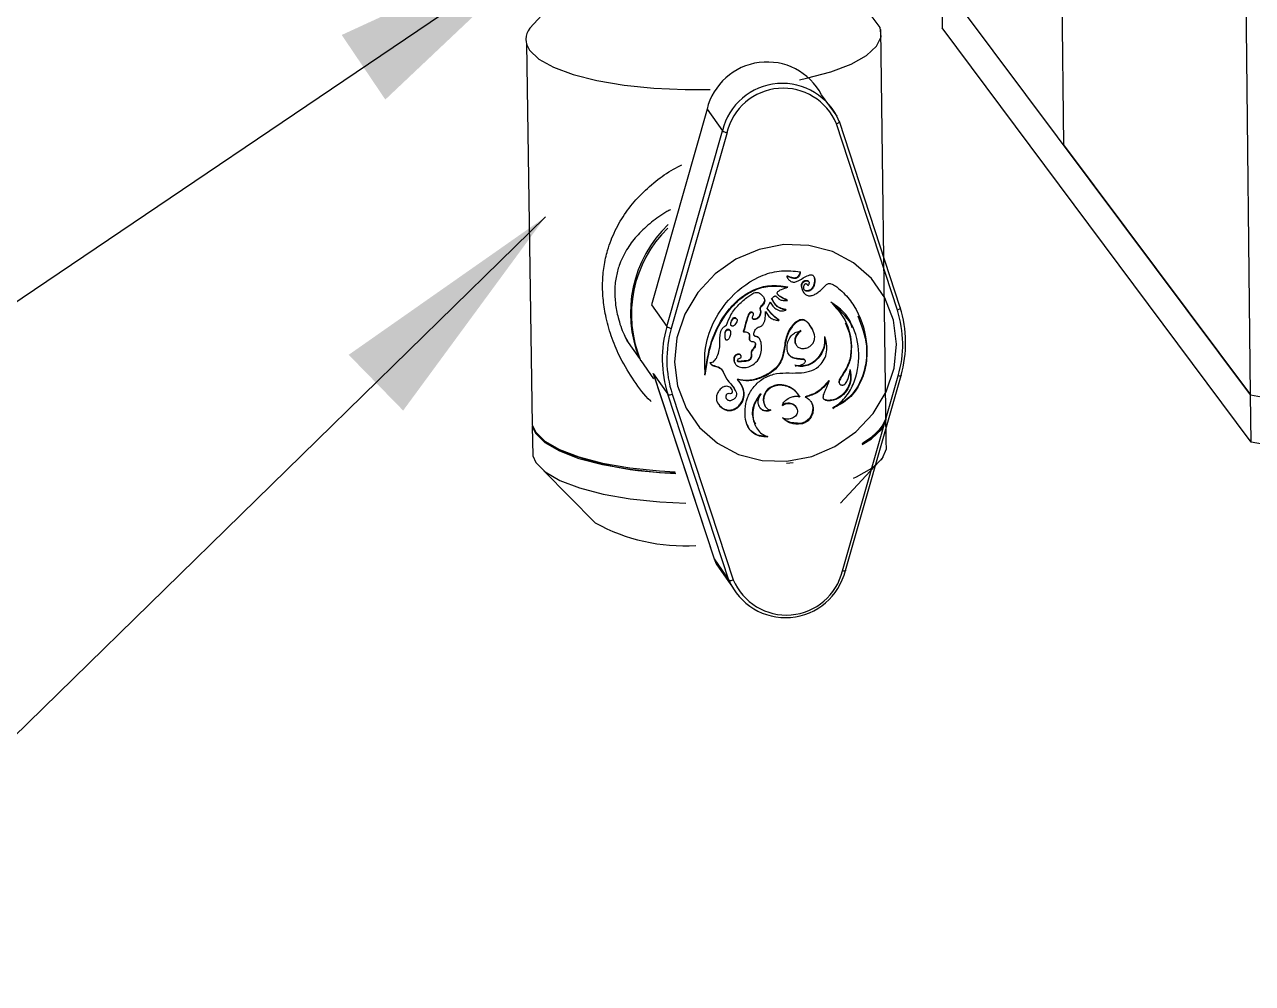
# Model space of a CAD drawing. Header units: millimetres. Extents: x 0 to 279, y 0 to 216.
# Drawn here: x 47.75 to 64.86, y 118.68 to 132.04 of the extents above; entities that cross this region are included whole.
import ezdxf

# ---------------------------------------------------------------- set-up
doc = ezdxf.new("R2010")
doc.units = ezdxf.units.MM
doc.layers.add('DIM', color=1, linetype='Continuous')
doc.dimstyles.new('SLDDIMSTYLE1', dxfattribs={"dimtxt": 0.18, "dimasz": 3.302, "dimexe": 0, "dimexo": 0.0625, "dimgap": 0, "dimtad": 0, "dimtih": 1, "dimtoh": 1, "dimdec": 0, "dimrnd": 1e-09, "dimzin": 0, "dimdsep": 46, "dimtxsty": 'Standard', "dimsah": 1, "dimcen": 0.09, "dimadec": 0, "dimazin": 0, "dimtfac": 3.302, "dimtdec": 0, "dimtofl": 0, "dimtmove": 0, "dimatfit": 3, "dimfxl": 0, "dimfrac": 2, "dimtolj": 1, "dimtzin": 0, "dimarcsym": 0})

msp = doc.modelspace()

# ---------------------------------------------------------------- linework, layer by layer
at = {"color": 7, "linetype": 'Continuous', "lineweight": 25}
for p, q in [((62.162, 136.28), (62.232, 130.365)), ((64.838, 126.884), (64.762, 133.962)), ((55.192, 132.425), (54.792, 131.99)), ((60.539, 132.24), (60.542, 131.994)), ((64.838, 126.884), (60.809, 132.266)), ((59.755, 126.662), (59.685, 131.971)), ((64.845, 126.225), (60.542, 131.994)), ((54.744, 131.779), (54.826, 126.465)), ((59.078, 130.765), (58.859, 131.063)), ((57.262, 130.861), (56.487, 128.138)), ((57.262, 130.861), (57.478, 130.562)), ((59.915, 128.063), (59.067, 130.657)), ((59.107, 130.691), (59.106, 130.692)), ((59.955, 128.097), (59.107, 130.691)), ((56.702, 127.835), (57.478, 130.562)), ((57.541, 130.536), (56.764, 127.808)), ((62.232, 130.365), (64.838, 126.884)), ((58.378, 128.522), (58.382, 128.516)), ((58.385, 128.387), (58.39, 128.381)), ((58.687, 128.45), (58.682, 128.457)), ((58.379, 128.202), (58.384, 128.196)), ((58.589, 128.342), (58.593, 128.336)), ((56.487, 128.138), (56.702, 127.835)), ((57.911, 128.014), (57.906, 128.02)), ((58.359, 128.07), (58.363, 128.064)), ((58.99, 128.173), (58.995, 128.167)), ((57.591, 127.859), (57.596, 127.852)), ((57.683, 127.93), (57.678, 127.936)), ((58.261, 127.926), (58.265, 127.919)), ((57.588, 127.771), (57.583, 127.778)), ((57.768, 127.764), (57.772, 127.758)), ((58.742, 127.775), (58.738, 127.781)), ((58.901, 127.695), (58.906, 127.688)), ((59.297, 127.818), (59.292, 127.824)), ((56.141, 127.643), (56.32, 127.389)), ((57.518, 127.658), (57.522, 127.652)), ((57.852, 127.651), (57.857, 127.644)), ((58.003, 127.648), (57.999, 127.654)), ((58.494, 127.594), (58.499, 127.588)), ((56.338, 127.363), (56.518, 127.107)), ((57.643, 127.335), (57.647, 127.328)), ((57.736, 127.427), (57.731, 127.434)), ((58.632, 127.359), (58.627, 127.365)), ((56.512, 127.179), (56.716, 126.89)), ((56.512, 127.179), (57.362, 124.596)), ((56.515, 127.171), (57.362, 124.596)), ((57.685, 127.101), (57.689, 127.094)), ((58.961, 127.083), (58.965, 127.077)), ((59.103, 127.048), (59.107, 127.041)), ((59.151, 124.431), (59.927, 127.148)), ((59.191, 124.434), (59.968, 127.15)), ((57.567, 124.303), (56.716, 126.89)), ((56.778, 126.893), (57.629, 124.306)), ((57.528, 126.838), (57.532, 126.832)), ((57.661, 126.938), (57.656, 126.945)), ((58.007, 126.899), (58.011, 126.892)), ((58.551, 126.863), (58.556, 126.856)), ((58.631, 126.857), (58.636, 126.851)), ((64.845, 126.225), (64.838, 126.884)), ((64.838, 126.884), (66.143, 126.647)), ((58.061, 126.744), (58.066, 126.738)), ((58.512, 126.698), (58.507, 126.705)), ((59.76, 126.232), (59.755, 126.641)), ((54.826, 126.465), (54.872, 126.367)), ((54.827, 126.444), (54.833, 126.035)), ((54.827, 126.444), (54.872, 126.347)), ((57.927, 126.468), (57.931, 126.461)), ((66.15, 125.988), (64.845, 126.225)), ((54.833, 126.035), (54.878, 125.938)), ((59.122, 125.373), (59.716, 126.013)), ((54.99, 125.823), (55.705, 125.1)), ((58.368, 125.93), (58.463, 125.94)), ((57.362, 124.596), (57.567, 124.303)), ((57.362, 124.596), (57.362, 124.596)), ((57.362, 124.596), (57.389, 124.527)), ((57.389, 124.527), (57.593, 124.235))]:
    msp.add_line(p, q, dxfattribs=at)
at = {"color": 7, "linetype": 'Continuous', "lineweight": 25, "flags": 128}
for points in [[(58.553, 131.272), (58.65, 131.293), (58.988, 131.384), (59.27, 131.491), (59.484, 131.611), (59.626, 131.738), (59.69, 131.87), (59.674, 132.002), (59.579, 132.13), (59.527, 132.174)], [(54.79, 131.684), (54.92, 131.56), (55.124, 131.445), (55.396, 131.344), (55.727, 131.26), (56.106, 131.196), (56.521, 131.154), (56.959, 131.135), (57.304, 131.137)], [(58.377, 125.958), (58.721, 126.024), (59.046, 126.162), (59.337, 126.365), (59.579, 126.623), (59.759, 126.924), (59.869, 127.252), (59.904, 127.59), (59.86, 127.923), (59.742, 128.232), (59.554, 128.503), (59.305, 128.723), (59.01, 128.879), (58.681, 128.964), (58.335, 128.975), (57.991, 128.909), (57.665, 128.771), (57.374, 128.567), (57.132, 128.309), (56.951, 128.007), (56.841, 127.679), (56.807, 127.34), (56.851, 127.007), (56.97, 126.698), (57.159, 126.427), (57.407, 126.208), (57.703, 126.052), (58.032, 125.968), (58.377, 125.958)], [(59.966, 127.154), (59.968, 127.151), (59.968, 127.15)], [(58.72, 126.766), (58.731, 126.739), (58.737, 126.691), (58.725, 126.618), (58.69, 126.554), (58.637, 126.507), (58.57, 126.483), (58.424, 126.495), (58.36, 126.525), (58.312, 126.566), (58.312, 126.566)], [(59.432, 126.216), (59.555, 126.292), (59.696, 126.423), (59.76, 126.558), (59.755, 126.662)], [(59.426, 126.192), (59.555, 126.271), (59.696, 126.402), (59.76, 126.538), (59.755, 126.641)], [(54.872, 126.367), (55.002, 126.239), (55.205, 126.122), (55.477, 126.018), (55.807, 125.932), (56.185, 125.866), (56.599, 125.823), (56.818, 125.81)], [(54.872, 126.347), (55.002, 126.219), (55.206, 126.101), (55.477, 125.998), (55.807, 125.911), (56.185, 125.846), (56.6, 125.802), (56.826, 125.789)], [(59.304, 125.72), (59.346, 125.739), (59.56, 125.862), (59.702, 125.993), (59.765, 126.129), (59.76, 126.232)], [(54.878, 125.938), (55.008, 125.809), (55.212, 125.691), (55.483, 125.587), (55.813, 125.501), (56.191, 125.435), (56.606, 125.392), (56.966, 125.374)]]:
    msp.add_lwpolyline(points, dxfattribs=at)
at = {"color": 8, "linetype": 'Continuous', "lineweight": 25, "flags": 128}
for points in [[(59.067, 130.657), (59.077, 130.661), (59.086, 130.665), (59.093, 130.67), (59.1, 130.675), (59.104, 130.68), (59.107, 130.684), (59.107, 130.688), (59.107, 130.691)], [(59.955, 128.097), (59.955, 128.094), (59.955, 128.09), (59.952, 128.085), (59.948, 128.081), (59.941, 128.076), (59.934, 128.071), (59.925, 128.067), (59.915, 128.063)], [(59.968, 127.15), (59.967, 127.148), (59.964, 127.146), (59.96, 127.145), (59.953, 127.145), (59.946, 127.145), (59.937, 127.146), (59.927, 127.148)], [(59.191, 124.434), (59.191, 124.431), (59.188, 124.43), (59.183, 124.429), (59.177, 124.428), (59.169, 124.428), (59.161, 124.429), (59.151, 124.431)]]:
    msp.add_lwpolyline(points, dxfattribs=at)
at = {"color": 7, "linetype": 'Continuous', "lineweight": 25}
for centre, radius, start, end in [((54.989, 131.836), 0.25, 142.0045, 217.3349), ((58.099, 130.658), 0.861, 28.0262, 166.3809), ((58.313, 130.363), 0.858, 22.4861, 166.6025), ((58.323, 130.349), 0.805, 22.4884, 166.6018), ((57.559, 130.666), 0.132, 232.0967, 261.9385), ((57.89, 128.026), 1.695, 133.527, 202.0815), ((57.882, 128.005), 1.673, 134.2728, 202.576), ((58.459, 127.962), 0.381, 146.6236, 160.3976), ((58.429, 127.586), 1.561, 343.7134, 17.7841), ((58.42, 127.605), 1.611, 343.7129, 17.7826), ((58.248, 127.385), 1.61, 163.7712, 197.8976), ((56.782, 127.937), 0.129, 231.6711, 262.091), ((58.262, 127.372), 1.56, 163.7699, 197.8955), ((56.744, 126.952), 0.0683, 245.6202, 299.6005), ((59.124, 126.833), 0.697, 295.7264, 326.3822), ((56.826, 130.065), 4.269, 247.3682, 269.9419), ((56.946, 127.354), 2.574, 241.1689, 273.5572), ((58.357, 124.636), 0.857, 202.8254, 346.575), ((58.369, 124.618), 0.803, 202.8243, 346.5763), ((57.595, 124.365), 0.0677, 245.1886, 299.6876)]:
    msp.add_arc(centre, radius, start, end, dxfattribs=at)
at = {"color": 8, "linetype": 'Continuous', "lineweight": 25}
for points, knots in [([(56.485, 126.789), (56.481, 126.792), (56.389, 126.876), (56.241, 127.077), (56.062, 127.369), (55.934, 127.667), (55.855, 127.938), (55.812, 128.199), (55.802, 128.44), (55.823, 128.675), (55.877, 128.921), (55.977, 129.176), (56.127, 129.428), (56.316, 129.658), (56.539, 129.857), (56.74, 130.003), (56.873, 130.067), (56.913, 130.086)], [0, 0, 0, 0, 0.003106, 0.089971, 0.178779, 0.250496, 0.323593, 0.383588, 0.444829, 0.504581, 0.565522, 0.646186, 0.728713, 0.808964, 0.89077, 0.96711, 1, 1, 1, 1]), ([(56.755, 129.462), (56.737, 129.453), (56.638, 129.402), (56.483, 129.287), (56.298, 129.12), (56.15, 128.929), (56.051, 128.736), (55.994, 128.539), (55.972, 128.354), (55.981, 128.157), (56.023, 127.944), (56.081, 127.764), (56.136, 127.66), (56.152, 127.629)], [0, 0, 0, 0, 0.026671, 0.151086, 0.277885, 0.396587, 0.518242, 0.601025, 0.686369, 0.768487, 0.853769, 0.956949, 1, 1, 1, 1])]:
    msp.add_open_spline(points, degree=3, knots=knots, dxfattribs=at)
at = {"color": 7, "linetype": 'Continuous', "lineweight": 25}
for points, knots in [([(57.237, 127.156), (57.23, 127.289), (57.217, 127.55), (57.355, 127.927), (57.609, 128.292), (57.948, 128.534), (58.302, 128.627), (58.475, 128.606), (58.562, 128.596)], [0, 0, 0, 0, 0.182582, 0.357094, 0.525852, 0.765436, 0.881841, 1, 1, 1, 1]), ([(58.558, 128.602), (58.556, 128.591), (58.552, 128.57), (58.541, 128.544), (58.525, 128.525), (58.506, 128.513), (58.478, 128.507), (58.442, 128.514), (58.411, 128.527), (58.391, 128.534), (58.383, 128.537), (58.378, 128.537), (58.376, 128.536), (58.375, 128.535), (58.375, 128.534), (58.375, 128.532), (58.375, 128.529), (58.376, 128.525), (58.377, 128.523), (58.378, 128.522)], [0, 0, 0, 0, 0.137977, 0.244819, 0.330021, 0.41264, 0.492723, 0.659998, 0.835555, 0.887686, 0.924095, 0.936001, 0.940709, 0.945103, 0.950432, 0.956985, 0.965149, 0.99091, 1, 1, 1, 1]), ([(58.562, 128.596), (58.56, 128.584), (58.556, 128.564), (58.545, 128.537), (58.53, 128.518), (58.511, 128.507), (58.482, 128.501), (58.446, 128.508), (58.416, 128.52), (58.395, 128.528), (58.387, 128.531), (58.383, 128.531), (58.381, 128.53), (58.38, 128.529), (58.379, 128.528), (58.379, 128.526), (58.38, 128.523), (58.383, 128.513), (58.396, 128.492), (58.42, 128.465), (58.463, 128.449), (58.51, 128.459), (58.574, 128.49), (58.632, 128.53), (58.691, 128.554), (58.72, 128.557), (58.739, 128.549), (58.749, 128.537), (58.763, 128.509), (58.767, 128.466), (58.759, 128.414), (58.743, 128.375), (58.72, 128.348), (58.696, 128.332), (58.673, 128.325), (58.652, 128.324), (58.635, 128.329), (58.621, 128.339), (58.609, 128.362), (58.61, 128.388), (58.616, 128.41), (58.621, 128.421), (58.628, 128.428), (58.633, 128.431), (58.638, 128.432), (58.643, 128.431), (58.649, 128.429), (58.655, 128.424), (58.663, 128.415), (58.667, 128.407), (58.669, 128.403)], [0, 0, 0, 0, 0.031057, 0.055106, 0.074283, 0.09288, 0.110905, 0.148557, 0.188072, 0.199806, 0.208001, 0.210681, 0.211741, 0.21273, 0.21393, 0.215405, 0.217242, 0.223041, 0.242552, 0.28423, 0.322122, 0.360495, 0.403712, 0.505402, 0.53928, 0.566708, 0.579403, 0.593037, 0.608553, 0.665152, 0.707124, 0.747683, 0.77292, 0.797034, 0.819995, 0.836199, 0.851519, 0.866571, 0.882802, 0.920209, 0.932216, 0.942829, 0.951723, 0.955682, 0.959571, 0.963728, 0.968529, 0.976496, 0.986826, 1, 1, 1, 1]), ([(58.75, 128.532), (58.751, 128.531), (58.761, 128.512), (58.762, 128.472), (58.754, 128.42), (58.738, 128.382), (58.716, 128.354), (58.692, 128.338), (58.668, 128.331), (58.647, 128.33), (58.63, 128.335), (58.617, 128.344), (58.613, 128.353), (58.612, 128.356)], [0, 0, 0, 0, 0.0115211, 0.2195897, 0.3738867, 0.5229903, 0.6157663, 0.7044152, 0.7888226, 0.8483913, 0.9047125, 0.9600483, 1, 1, 1, 1]), ([(57.232, 127.163), (57.255, 127.319), (57.299, 127.633), (57.492, 127.997), (57.712, 128.23), (57.91, 128.355), (58.145, 128.42), (58.302, 128.399), (58.385, 128.387)], [0, 0, 0, 0, 0.253424, 0.50828, 0.629406, 0.74681, 0.866638, 1, 1, 1, 1]), ([(57.237, 127.156), (57.259, 127.313), (57.304, 127.627), (57.497, 127.991), (57.716, 128.224), (57.914, 128.349), (58.149, 128.414), (58.307, 128.392), (58.39, 128.381)], [0, 0, 0, 0, 0.253424, 0.50828, 0.629406, 0.74681, 0.866638, 1, 1, 1, 1]), ([(58.384, 128.196), (58.351, 128.211), (58.303, 128.232), (58.258, 128.267), (58.245, 128.285), (58.241, 128.295), (58.241, 128.308), (58.252, 128.322), (58.272, 128.337), (58.317, 128.363), (58.36, 128.373), (58.39, 128.381)], [0, 0, 0, 0, 0.312899, 0.446618, 0.481568, 0.511551, 0.538358, 0.586321, 0.644403, 0.745177, 1, 1, 1, 1]), ([(58.682, 128.457), (58.681, 128.459), (58.678, 128.464), (58.67, 128.469), (58.654, 128.474), (58.633, 128.473), (58.611, 128.466), (58.597, 128.457), (58.586, 128.444), (58.576, 128.424), (58.574, 128.395), (58.578, 128.365), (58.588, 128.349), (58.591, 128.344)], [0, 0, 0, 0, 0.0380687, 0.0798005, 0.125378, 0.2793682, 0.3587793, 0.4334927, 0.5044838, 0.576607, 0.7334566, 0.9085736, 1, 1, 1, 1]), ([(58.669, 128.403), (58.673, 128.408), (58.68, 128.417), (58.687, 128.43), (58.689, 128.441), (58.688, 128.45), (58.683, 128.457), (58.675, 128.462), (58.659, 128.468), (58.638, 128.466), (58.616, 128.459), (58.601, 128.45), (58.591, 128.438), (58.581, 128.418), (58.578, 128.389), (58.588, 128.341), (58.614, 128.293), (58.664, 128.262), (58.717, 128.262), (58.769, 128.282), (58.838, 128.325), (58.883, 128.379), (58.925, 128.418), (58.945, 128.43), (58.967, 128.434), (59.032, 128.422), (59.111, 128.353), (59.234, 128.239), (59.403, 127.992), (59.502, 127.652), (59.486, 127.294), (59.408, 127.043), (59.253, 126.82), (59.095, 126.736), (59.015, 126.693)], [0, 0, 0, 0, 0.006269, 0.011126, 0.014922, 0.01809, 0.021082, 0.024228, 0.027663, 0.03927, 0.045256, 0.050887, 0.056238, 0.061674, 0.073496, 0.086696, 0.113522, 0.130965, 0.147937, 0.166597, 0.187066, 0.228812, 0.237668, 0.245324, 0.252259, 0.259371, 0.314746, 0.36016, 0.443598, 0.637282, 0.731663, 0.821473, 0.908499, 1, 1, 1, 1]), ([(57.535, 127.854), (57.553, 127.902), (57.592, 128.007), (57.699, 128.14), (57.804, 128.233), (57.886, 128.286), (57.936, 128.314), (57.98, 128.308), (58.021, 128.283), (58.056, 128.244), (58.069, 128.195), (58.058, 128.15), (58.029, 128.121), (58.003, 128.095), (58.001, 128.067), (58.014, 128.036), (58.007, 127.992), (57.986, 127.96), (57.96, 127.941), (57.94, 127.932), (57.923, 127.93), (57.912, 127.931), (57.903, 127.937), (57.897, 127.948), (57.894, 127.962), (57.898, 127.981), (57.908, 127.995), (57.912, 128.006), (57.912, 128.012), (57.909, 128.018), (57.903, 128.023), (57.895, 128.027), (57.887, 128.029), (57.877, 128.029), (57.864, 128.023), (57.852, 128.009), (57.832, 127.975), (57.807, 127.889), (57.786, 127.811), (57.772, 127.758)], [0, 0, 0, 0, 0.096532, 0.210959, 0.3136, 0.354454, 0.394606, 0.413519, 0.43713, 0.489451, 0.512947, 0.534628, 0.575164, 0.58765, 0.599282, 0.6268, 0.654005, 0.680949, 0.696803, 0.713194, 0.720828, 0.727782, 0.734466, 0.74165, 0.752091, 0.762892, 0.778206, 0.78231, 0.785913, 0.789565, 0.795478, 0.801372, 0.806565, 0.811262, 0.820474, 0.831237, 0.844315, 0.895308, 1, 1, 1, 1]), ([(58.053, 128.236), (58.053, 128.236), (58.061, 128.227), (58.063, 128.201), (58.054, 128.157), (58.025, 128.127), (57.999, 128.102), (57.997, 128.074), (58.009, 128.042), (58.002, 127.999), (57.981, 127.966), (57.955, 127.947), (57.935, 127.938), (57.919, 127.936), (57.908, 127.937), (57.899, 127.943), (57.896, 127.949), (57.894, 127.952)], [0, 0, 0, 0, 0.001979, 0.09527, 0.181352, 0.342301, 0.391876, 0.438059, 0.54732, 0.655334, 0.762314, 0.825262, 0.890341, 0.920651, 0.948263, 0.974801, 1, 1, 1, 1]), ([(58.359, 128.07), (58.333, 128.076), (58.283, 128.088), (58.207, 128.138), (58.18, 128.195), (58.163, 128.23)], [0, 0, 0, 0, 0.292458, 0.562608, 1, 1, 1, 1]), ([(58.168, 128.224), (58.172, 128.23), (58.18, 128.242), (58.193, 128.253), (58.204, 128.259), (58.211, 128.26), (58.221, 128.259), (58.232, 128.25), (58.246, 128.231), (58.275, 128.21), (58.324, 128.192), (58.363, 128.195), (58.384, 128.196)], [0, 0, 0, 0, 0.095333, 0.163535, 0.197977, 0.226607, 0.252013, 0.314805, 0.391648, 0.542938, 0.752962, 1, 1, 1, 1]), ([(58.363, 128.064), (58.338, 128.07), (58.288, 128.081), (58.212, 128.131), (58.184, 128.188), (58.168, 128.224)], [0, 0, 0, 0, 0.292458, 0.562608, 1, 1, 1, 1]), ([(58.379, 128.202), (58.346, 128.217), (58.297, 128.238), (58.254, 128.273), (58.242, 128.289), (58.24, 128.294), (58.24, 128.295)], [0, 0, 0, 0, 0.641397, 0.915503, 0.987144, 1, 1, 1, 1]), ([(57.772, 127.758), (57.783, 127.758), (57.802, 127.76), (57.827, 127.755), (57.843, 127.745), (57.861, 127.718), (57.852, 127.683), (57.854, 127.651), (57.86, 127.636), (57.875, 127.628), (57.894, 127.625), (57.913, 127.622), (57.931, 127.614), (57.939, 127.598), (57.939, 127.577), (57.932, 127.552), (57.914, 127.52), (57.884, 127.497), (57.878, 127.462), (57.882, 127.438), (57.882, 127.412), (57.875, 127.388), (57.861, 127.367), (57.824, 127.345), (57.774, 127.35), (57.73, 127.341), (57.707, 127.34), (57.696, 127.343), (57.691, 127.348), (57.689, 127.355), (57.689, 127.363), (57.691, 127.372), (57.701, 127.389), (57.719, 127.393), (57.733, 127.399), (57.737, 127.405), (57.739, 127.411), (57.738, 127.419), (57.736, 127.427), (57.732, 127.435), (57.725, 127.44), (57.715, 127.445), (57.699, 127.446), (57.678, 127.44), (57.657, 127.427), (57.643, 127.405), (57.638, 127.38), (57.639, 127.349), (57.65, 127.317), (57.676, 127.289), (57.71, 127.271), (57.761, 127.259), (57.828, 127.265), (57.912, 127.302), (57.988, 127.376), (58.023, 127.476), (58.022, 127.57), (58.013, 127.641), (57.978, 127.687), (57.947, 127.691), (57.928, 127.699), (57.92, 127.707), (57.915, 127.722), (57.916, 127.741), (57.924, 127.767), (57.938, 127.794), (57.961, 127.818), (57.992, 127.83), (58.026, 127.842), (58.062, 127.888), (58.076, 127.959), (58.077, 128.017), (58.078, 128.045)], [0, 0, 0, 0, 0.014879, 0.025722, 0.033986, 0.041226, 0.07137, 0.079038, 0.085836, 0.09315, 0.102287, 0.11183, 0.120185, 0.127999, 0.13663, 0.14946, 0.162567, 0.185942, 0.196718, 0.208813, 0.22101, 0.232507, 0.243056, 0.252981, 0.288469, 0.307738, 0.314257, 0.319492, 0.322194, 0.325085, 0.328284, 0.333496, 0.338871, 0.352988, 0.356028, 0.358825, 0.361747, 0.364889, 0.36926, 0.373493, 0.377477, 0.381427, 0.389656, 0.398405, 0.409979, 0.421197, 0.432911, 0.445186, 0.463522, 0.481011, 0.498616, 0.516666, 0.552497, 0.587663, 0.638162, 0.687565, 0.727671, 0.769243, 0.787221, 0.805127, 0.810582, 0.815791, 0.821466, 0.831364, 0.842598, 0.858096, 0.872291, 0.885047, 0.902558, 0.91981, 0.959749, 1, 1, 1, 1]), ([(57.906, 128.02), (57.906, 128.021), (57.904, 128.025), (57.898, 128.029), (57.89, 128.033), (57.882, 128.035), (57.872, 128.035), (57.859, 128.029), (57.847, 128.016), (57.827, 127.981), (57.803, 127.895), (57.782, 127.817), (57.768, 127.764)], [0, 0, 0, 0, 0.011658, 0.03943, 0.06711, 0.091503, 0.113562, 0.156829, 0.207379, 0.268803, 0.508295, 1, 1, 1, 1]), ([(58.078, 128.045), (58.088, 128.025), (58.109, 127.985), (58.157, 127.945), (58.211, 127.924), (58.247, 127.921), (58.265, 127.919)], [0, 0, 0, 0, 0.293599, 0.561631, 0.773084, 1, 1, 1, 1]), ([(58.261, 127.926), (58.226, 127.954), (58.164, 128.004), (58.117, 128.068), (58.096, 128.096)], [0, 0, 0, 0, 0.55968, 1, 1, 1, 1]), ([(58.265, 127.919), (58.231, 127.947), (58.169, 127.998), (58.121, 128.062), (58.1, 128.09)], [0, 0, 0, 0, 0.55968, 1, 1, 1, 1]), ([(58.141, 128.172), (58.153, 128.153), (58.179, 128.113), (58.226, 128.073), (58.276, 128.053), (58.32, 128.049), (58.348, 128.059), (58.363, 128.064)], [0, 0, 0, 0, 0.2506806, 0.5340772, 0.6827026, 0.8337628, 1, 1, 1, 1]), ([(59.282, 127.821), (59.278, 127.838), (59.244, 127.991), (59.11, 128.087), (58.99, 128.173)], [0, 0, 0, 0, 0.110802, 1, 1, 1, 1]), ([(58.995, 128.167), (59.057, 128.1), (59.182, 127.966), (59.264, 127.729), (59.28, 127.513), (59.253, 127.306), (59.158, 127.171), (59.108, 127.081), (59.104, 127.055), (59.106, 127.042), (59.113, 127.031), (59.124, 127.023), (59.139, 127.019), (59.154, 127.018), (59.174, 127.024), (59.194, 127.042), (59.216, 127.076), (59.241, 127.139), (59.251, 127.193), (59.257, 127.229)], [0, 0, 0, 0, 0.180905, 0.364183, 0.485795, 0.607452, 0.756825, 0.790541, 0.799444, 0.807471, 0.815415, 0.824881, 0.834763, 0.844668, 0.85444, 0.872176, 0.893139, 0.93061, 1, 1, 1, 1]), ([(59.015, 126.693), (59.074, 126.739), (59.193, 126.831), (59.345, 127.092), (59.405, 127.455), (59.313, 127.888), (59.1, 128.074), (58.995, 128.167)], [0, 0, 0, 0, 0.125901, 0.249563, 0.501447, 0.75299, 1, 1, 1, 1]), ([(57.304, 127.332), (57.315, 127.333), (57.337, 127.334), (57.366, 127.355), (57.389, 127.384), (57.427, 127.463), (57.449, 127.589), (57.438, 127.713), (57.463, 127.79), (57.492, 127.828), (57.52, 127.845), (57.535, 127.854)], [0, 0, 0, 0, 0.052628, 0.104528, 0.162403, 0.227996, 0.527516, 0.776845, 0.845162, 0.915296, 1, 1, 1, 1]), ([(57.642, 127.957), (57.637, 127.956), (57.628, 127.954), (57.613, 127.938), (57.6, 127.913), (57.591, 127.887), (57.588, 127.868), (57.591, 127.861), (57.592, 127.859)], [0, 0, 0, 0, 0.110481, 0.232841, 0.520304, 0.810828, 0.933212, 1, 1, 1, 1]), ([(57.646, 127.951), (57.642, 127.95), (57.633, 127.947), (57.617, 127.932), (57.604, 127.907), (57.595, 127.881), (57.593, 127.86), (57.597, 127.849), (57.604, 127.843), (57.612, 127.84), (57.621, 127.84), (57.636, 127.843), (57.654, 127.86), (57.668, 127.885), (57.683, 127.906), (57.686, 127.925), (57.68, 127.936), (57.67, 127.945), (57.659, 127.95), (57.65, 127.951), (57.646, 127.951)], [0, 0, 0, 0, 0.0422659, 0.0890757, 0.1990478, 0.310191, 0.3570104, 0.396952, 0.4233452, 0.4522761, 0.4817732, 0.5095539, 0.5954523, 0.6958307, 0.7915888, 0.8325777, 0.8756726, 0.9178809, 0.9603993, 1, 1, 1, 1]), ([(57.677, 127.936), (57.676, 127.938), (57.674, 127.944), (57.665, 127.951), (57.654, 127.957), (57.646, 127.957), (57.642, 127.957)], [0, 0, 0, 0, 0.161035, 0.445858, 0.732774, 1, 1, 1, 1]), ([(58.737, 127.781), (58.72, 127.813), (58.695, 127.861), (58.647, 127.91), (58.609, 127.93), (58.572, 127.931), (58.54, 127.92), (58.458, 127.87), (58.366, 127.733), (58.341, 127.555), (58.316, 127.408), (58.261, 127.289), (58.152, 127.191), (58.008, 127.12), (57.844, 127.072), (57.736, 127.091), (57.685, 127.101)], [0, 0, 0, 0, 0.0716468, 0.1048238, 0.1338351, 0.1525212, 0.1728361, 0.1955393, 0.3265484, 0.4532778, 0.5367868, 0.6076948, 0.6931338, 0.7955213, 0.9018028, 1, 1, 1, 1]), ([(58.574, 127.772), (58.557, 127.758), (58.525, 127.734), (58.497, 127.685), (58.486, 127.636), (58.495, 127.589), (58.522, 127.55), (58.566, 127.528), (58.618, 127.526), (58.671, 127.54), (58.717, 127.571), (58.749, 127.614), (58.771, 127.684), (58.748, 127.777), (58.7, 127.853), (58.652, 127.904), (58.614, 127.924), (58.577, 127.924), (58.544, 127.913), (58.463, 127.863), (58.371, 127.727), (58.346, 127.548), (58.32, 127.402), (58.265, 127.282), (58.157, 127.185), (58.013, 127.114), (57.848, 127.066), (57.741, 127.085), (57.689, 127.094)], [0, 0, 0, 0, 0.027261, 0.050469, 0.071205, 0.092826, 0.113591, 0.134655, 0.157288, 0.180755, 0.203749, 0.226441, 0.249415, 0.298182, 0.349866, 0.3731, 0.393417, 0.406503, 0.42073, 0.436629, 0.528376, 0.617126, 0.675608, 0.725265, 0.785099, 0.856802, 0.931232, 1, 1, 1, 1]), ([(59.363, 127.982), (59.416, 127.845), (59.502, 127.627), (59.48, 127.3), (59.404, 127.05), (59.248, 126.826), (59.091, 126.742), (59.01, 126.699)], [0, 0, 0, 0, 0.302114, 0.483707, 0.656507, 0.823948, 1, 1, 1, 1]), ([(59.188, 127.888), (59.214, 127.827), (59.265, 127.711), (59.275, 127.518), (59.249, 127.312), (59.154, 127.178), (59.103, 127.087), (59.1, 127.062), (59.1, 127.052), (59.103, 127.048), (59.103, 127.048)], [0, 0, 0, 0, 0.227205, 0.438741, 0.650357, 0.910182, 0.968828, 0.984314, 0.998277, 1, 1, 1, 1]), ([(57.512, 127.751), (57.511, 127.734), (57.508, 127.707), (57.513, 127.677), (57.516, 127.663), (57.518, 127.66), (57.518, 127.658)], [0, 0, 0, 0, 0.540075, 0.871134, 0.954105, 1, 1, 1, 1]), ([(57.583, 127.778), (57.583, 127.778), (57.581, 127.783), (57.574, 127.789), (57.564, 127.793), (57.553, 127.795), (57.542, 127.793), (57.53, 127.787), (57.519, 127.772), (57.515, 127.758), (57.512, 127.751)], [0, 0, 0, 0, 0.025657, 0.144552, 0.268581, 0.378352, 0.480811, 0.577358, 0.778472, 1, 1, 1, 1]), ([(57.517, 127.745), (57.516, 127.728), (57.513, 127.7), (57.518, 127.671), (57.521, 127.656), (57.523, 127.65), (57.527, 127.645), (57.531, 127.643), (57.536, 127.643), (57.545, 127.646), (57.559, 127.654), (57.574, 127.671), (57.585, 127.704), (57.59, 127.735), (57.591, 127.762), (57.587, 127.774), (57.579, 127.783), (57.568, 127.787), (57.557, 127.788), (57.547, 127.787), (57.535, 127.78), (57.523, 127.766), (57.519, 127.752), (57.517, 127.745)], [0, 0, 0, 0, 0.143209, 0.230994, 0.252995, 0.272369, 0.288728, 0.300234, 0.312557, 0.326368, 0.374829, 0.4396, 0.502888, 0.661218, 0.69862, 0.732295, 0.764962, 0.799039, 0.829199, 0.85735, 0.883877, 0.939134, 1, 1, 1, 1]), ([(58.111, 126.297), (58.071, 126.298), (57.999, 126.3), (57.906, 126.344), (57.833, 126.423), (57.793, 126.541), (57.788, 126.687), (57.819, 126.84), (57.898, 126.987), (58.024, 127.106), (58.246, 127.206), (58.513, 127.169), (58.78, 127.221), (58.888, 127.354), (58.93, 127.454), (58.94, 127.571), (58.918, 127.647), (58.906, 127.688)], [0, 0, 0, 0, 0.050063, 0.09229, 0.131757, 0.191885, 0.254267, 0.323175, 0.39111, 0.461126, 0.536142, 0.685902, 0.8073, 0.849815, 0.894565, 0.943611, 1, 1, 1, 1]), ([(57.846, 127.739), (57.846, 127.738), (57.858, 127.721), (57.849, 127.689), (57.849, 127.66), (57.852, 127.653), (57.853, 127.651)], [0, 0, 0, 0, 0.014499, 0.739843, 0.924337, 1, 1, 1, 1]), ([(57.997, 127.654), (57.997, 127.656), (57.994, 127.671), (57.972, 127.693), (57.942, 127.697), (57.923, 127.705), (57.917, 127.711), (57.915, 127.716), (57.915, 127.717)], [0, 0, 0, 0, 0.065357, 0.416514, 0.766266, 0.872833, 0.974567, 1, 1, 1, 1]), ([(58.49, 127.289), (58.508, 127.289), (58.54, 127.288), (58.58, 127.3), (58.606, 127.314), (58.622, 127.326), (58.63, 127.338), (58.633, 127.347), (58.634, 127.354), (58.632, 127.359), (58.628, 127.365), (58.62, 127.37), (58.604, 127.374), (58.565, 127.377), (58.507, 127.381), (58.446, 127.4), (58.408, 127.433), (58.387, 127.472), (58.375, 127.529), (58.38, 127.601), (58.408, 127.673), (58.453, 127.726), (58.508, 127.761), (58.551, 127.768), (58.574, 127.772)], [0, 0, 0, 0, 0.061827, 0.111586, 0.138722, 0.161215, 0.179332, 0.187025, 0.194067, 0.20083, 0.207807, 0.219732, 0.234689, 0.263131, 0.357613, 0.435982, 0.484341, 0.536098, 0.594271, 0.689175, 0.786839, 0.852574, 0.921573, 1, 1, 1, 1]), ([(58.569, 127.778), (58.552, 127.765), (58.521, 127.74), (58.492, 127.691), (58.483, 127.643), (58.485, 127.608), (58.494, 127.595), (58.495, 127.595)], [0, 0, 0, 0, 0.291132, 0.53898, 0.760419, 0.991325, 1, 1, 1, 1]), ([(58.901, 127.695), (58.902, 127.655), (58.902, 127.578), (58.861, 127.467), (58.8, 127.383), (58.728, 127.326), (58.652, 127.292), (58.568, 127.279), (58.514, 127.29), (58.485, 127.295)], [0, 0, 0, 0, 0.180925, 0.351072, 0.513053, 0.631051, 0.748405, 0.869312, 1, 1, 1, 1]), ([(58.906, 127.688), (58.906, 127.648), (58.907, 127.571), (58.866, 127.461), (58.805, 127.377), (58.732, 127.32), (58.657, 127.286), (58.573, 127.273), (58.518, 127.283), (58.49, 127.289)], [0, 0, 0, 0, 0.180925, 0.351072, 0.513053, 0.631051, 0.748405, 0.869312, 1, 1, 1, 1]), ([(57.93, 127.61), (57.931, 127.608), (57.935, 127.601), (57.934, 127.583), (57.928, 127.559), (57.909, 127.527), (57.88, 127.503), (57.874, 127.469), (57.877, 127.444), (57.878, 127.418), (57.87, 127.394), (57.857, 127.374), (57.819, 127.352), (57.77, 127.357), (57.725, 127.348), (57.702, 127.347), (57.692, 127.349), (57.687, 127.354), (57.686, 127.356), (57.686, 127.357)], [0, 0, 0, 0, 0.013519, 0.057167, 0.122052, 0.188338, 0.306547, 0.361045, 0.422214, 0.483897, 0.542038, 0.59539, 0.645582, 0.825052, 0.922504, 0.95547, 0.981944, 0.995609, 1, 1, 1, 1]), ([(57.3, 127.338), (57.304, 127.33), (57.312, 127.313), (57.336, 127.297), (57.378, 127.284), (57.474, 127.263), (57.51, 127.113), (57.61, 127.03), (57.644, 126.963), (57.654, 126.944)], [0, 0, 0, 0, 0.053034, 0.100917, 0.149423, 0.292586, 0.591042, 0.883083, 1, 1, 1, 1]), ([(57.304, 127.332), (57.309, 127.323), (57.317, 127.306), (57.341, 127.291), (57.383, 127.277), (57.479, 127.257), (57.517, 127.107), (57.615, 127.017), (57.666, 126.936), (57.676, 126.881), (57.658, 126.839), (57.627, 126.814), (57.599, 126.802), (57.577, 126.799), (57.557, 126.805), (57.54, 126.817), (57.529, 126.834), (57.526, 126.854), (57.529, 126.871), (57.534, 126.886), (57.544, 126.897), (57.568, 126.908), (57.589, 126.9), (57.606, 126.905), (57.61, 126.907), (57.612, 126.91), (57.615, 126.916), (57.616, 126.923), (57.615, 126.942), (57.606, 126.966), (57.582, 126.99), (57.552, 127.001), (57.513, 127.003), (57.466, 126.983), (57.427, 126.941), (57.4, 126.894), (57.389, 126.843), (57.397, 126.791), (57.433, 126.73), (57.489, 126.683), (57.555, 126.662), (57.608, 126.664), (57.663, 126.684), (57.712, 126.722), (57.751, 126.771), (57.778, 126.836), (57.783, 126.917), (57.756, 127.012), (57.713, 127.065), (57.689, 127.094)], [0, 0, 0, 0, 0.013821, 0.0263, 0.038942, 0.076252, 0.154033, 0.230143, 0.269248, 0.288316, 0.307379, 0.328323, 0.338612, 0.348309, 0.357631, 0.36699, 0.376649, 0.386951, 0.39407, 0.400952, 0.407477, 0.414121, 0.434104, 0.436008, 0.437768, 0.439514, 0.441348, 0.445477, 0.450293, 0.466824, 0.482429, 0.496975, 0.510622, 0.535872, 0.561948, 0.585283, 0.608402, 0.632165, 0.657646, 0.709111, 0.732151, 0.753332, 0.780734, 0.808193, 0.835516, 0.863228, 0.902436, 0.946952, 1, 1, 1, 1]), ([(57.731, 127.434), (57.73, 127.436), (57.727, 127.441), (57.721, 127.447), (57.71, 127.451), (57.694, 127.452), (57.674, 127.447), (57.653, 127.434), (57.639, 127.412), (57.633, 127.386), (57.634, 127.36), (57.641, 127.344), (57.644, 127.335)], [0, 0, 0, 0, 0.045151, 0.090278, 0.135027, 0.228252, 0.327362, 0.458475, 0.585557, 0.718264, 0.857311, 1, 1, 1, 1]), ([(58.627, 127.365), (58.627, 127.365), (58.627, 127.367), (58.623, 127.372), (58.615, 127.377), (58.6, 127.38), (58.56, 127.383), (58.502, 127.387), (58.442, 127.407), (58.405, 127.437), (58.395, 127.459), (58.39, 127.469)], [0, 0, 0, 0, 0.00053, 0.02211, 0.05899, 0.105247, 0.19321, 0.485417, 0.727788, 0.87735, 1, 1, 1, 1]), ([(56.515, 127.171), (56.514, 127.172), (56.513, 127.175), (56.513, 127.178), (56.512, 127.179)], [0, 0, 0, 0, 0.606453, 1, 1, 1, 1]), ([(59.252, 127.235), (59.259, 127.191), (59.272, 127.103), (59.227, 126.972), (59.143, 126.866), (59.035, 126.811), (58.949, 126.802), (58.904, 126.813), (58.888, 126.826), (58.884, 126.833), (58.883, 126.836)], [0, 0, 0, 0, 0.204856, 0.401493, 0.590892, 0.778469, 0.907682, 0.962391, 0.985885, 1, 1, 1, 1]), ([(59.257, 127.229), (59.264, 127.184), (59.277, 127.096), (59.232, 126.966), (59.148, 126.86), (59.04, 126.804), (58.954, 126.795), (58.908, 126.806), (58.891, 126.821), (58.882, 126.838), (58.883, 126.866), (58.895, 126.908), (58.926, 126.979), (58.95, 127.038), (58.965, 127.077)], [0, 0, 0, 0, 0.147417, 0.28892, 0.425214, 0.560197, 0.65318, 0.692549, 0.709456, 0.725912, 0.757174, 0.795741, 0.867851, 1, 1, 1, 1]), ([(57.401, 126.79), (57.407, 126.778), (57.429, 126.733), (57.484, 126.689), (57.55, 126.669), (57.604, 126.67), (57.658, 126.691), (57.708, 126.728), (57.746, 126.778), (57.773, 126.842), (57.78, 126.921), (57.76, 126.974), (57.751, 127)], [0, 0, 0, 0, 0.0658329, 0.234649, 0.3102213, 0.3796989, 0.469583, 0.5596525, 0.6492747, 0.7401755, 0.8687833, 1, 1, 1, 1]), ([(58.551, 126.863), (58.533, 126.889), (58.496, 126.943), (58.409, 126.998), (58.314, 127.025), (58.222, 127.021), (58.142, 126.991), (58.076, 126.933), (58.048, 126.86), (58.045, 126.795), (58.056, 126.761), (58.062, 126.744)], [0, 0, 0, 0, 0.1304682, 0.2714414, 0.4147217, 0.5226672, 0.631547, 0.7390637, 0.851475, 0.9294283, 1, 1, 1, 1]), ([(58.556, 126.856), (58.538, 126.882), (58.5, 126.936), (58.413, 126.991), (58.319, 127.019), (58.227, 127.014), (58.147, 126.984), (58.08, 126.927), (58.052, 126.854), (58.05, 126.787), (58.064, 126.733), (58.097, 126.687), (58.132, 126.674), (58.151, 126.668)], [0, 0, 0, 0, 0.112865, 0.234817, 0.358765, 0.452146, 0.546335, 0.639345, 0.736589, 0.804024, 0.870047, 0.933857, 1, 1, 1, 1]), ([(58.961, 127.083), (58.911, 127.023), (58.822, 126.915), (58.689, 126.875), (58.631, 126.857)], [0, 0, 0, 0, 0.559125, 1, 1, 1, 1]), ([(58.965, 127.077), (58.915, 127.017), (58.826, 126.909), (58.694, 126.868), (58.636, 126.851)], [0, 0, 0, 0, 0.559125, 1, 1, 1, 1]), ([(58.007, 126.899), (57.972, 126.85), (57.902, 126.751), (57.882, 126.588), (57.922, 126.504), (57.937, 126.472)], [0, 0, 0, 0, 0.376959, 0.764597, 1, 1, 1, 1]), ([(58.011, 126.892), (57.976, 126.843), (57.905, 126.743), (57.892, 126.561), (57.942, 126.421), (58.025, 126.335), (58.082, 126.31), (58.111, 126.297)], [0, 0, 0, 0, 0.241874, 0.490601, 0.738388, 0.865239, 1, 1, 1, 1]), ([(58.151, 126.668), (58.135, 126.662), (58.105, 126.651), (58.059, 126.656), (58.022, 126.676), (57.995, 126.707), (57.978, 126.748), (57.974, 126.794), (57.984, 126.845), (58.002, 126.876), (58.011, 126.892)], [0, 0, 0, 0, 0.1311403, 0.2466098, 0.3578136, 0.4716427, 0.5910988, 0.7174827, 0.8525355, 1, 1, 1, 1]), ([(58.314, 126.733), (58.317, 126.744), (58.322, 126.766), (58.354, 126.806), (58.402, 126.839), (58.461, 126.859), (58.511, 126.868), (58.541, 126.86), (58.556, 126.856)], [0, 0, 0, 0, 0.113113, 0.232766, 0.495971, 0.677923, 0.849118, 1, 1, 1, 1]), ([(58.636, 126.851), (58.652, 126.841), (58.685, 126.822), (58.718, 126.78), (58.738, 126.734), (58.745, 126.677), (58.734, 126.611), (58.699, 126.546), (58.644, 126.496), (58.55, 126.465), (58.45, 126.477), (58.364, 126.514), (58.332, 126.545), (58.317, 126.559)], [0, 0, 0, 0, 0.0762271, 0.1453325, 0.2108969, 0.2749839, 0.3693466, 0.4608729, 0.5486517, 0.6369199, 0.8240964, 0.9165013, 1, 1, 1, 1]), ([(58.146, 126.674), (58.13, 126.668), (58.1, 126.658), (58.054, 126.662), (58.018, 126.682), (57.995, 126.707), (57.988, 126.725), (57.986, 126.731)], [0, 0, 0, 0, 0.251458, 0.472868, 0.686098, 0.904362, 1, 1, 1, 1]), ([(58.31, 126.74), (58.319, 126.746), (58.337, 126.76), (58.382, 126.773), (58.429, 126.77), (58.469, 126.752), (58.493, 126.731), (58.503, 126.713), (58.507, 126.704)], [0, 0, 0, 0, 0.14277, 0.286792, 0.578319, 0.725195, 0.87214, 1, 1, 1, 1]), ([(58.314, 126.733), (58.323, 126.74), (58.342, 126.754), (58.387, 126.766), (58.433, 126.764), (58.474, 126.745), (58.499, 126.723), (58.515, 126.694), (58.523, 126.662), (58.521, 126.628), (58.507, 126.598), (58.483, 126.575), (58.443, 126.552), (58.383, 126.538), (58.338, 126.552), (58.317, 126.559)], [0, 0, 0, 0, 0.061188, 0.122912, 0.247854, 0.310802, 0.373779, 0.438136, 0.502577, 0.564136, 0.622093, 0.680572, 0.742227, 0.87214, 1, 1, 1, 1]), ([(58.106, 126.304), (58.067, 126.305), (57.994, 126.306), (57.903, 126.351), (57.845, 126.406), (57.832, 126.45), (57.827, 126.465)], [0, 0, 0, 0, 0.327316, 0.603399, 0.861434, 1, 1, 1, 1])]:
    msp.add_open_spline(points, degree=3, knots=knots, dxfattribs=at)

# ---------------------------------------------------------------- leaders
at = {"layer": 'DIM'}
for points in [[(55.211, 133.294), (43.266, 125.226), (31.741, 125.226)], [(55.009, 129.36), (44.085, 118.683), (40.97, 118.683)]]:
    msp.add_leader(points, dimstyle='SLDDIMSTYLE1', dxfattribs=at)

doc.saveas('drawing.dxf')
